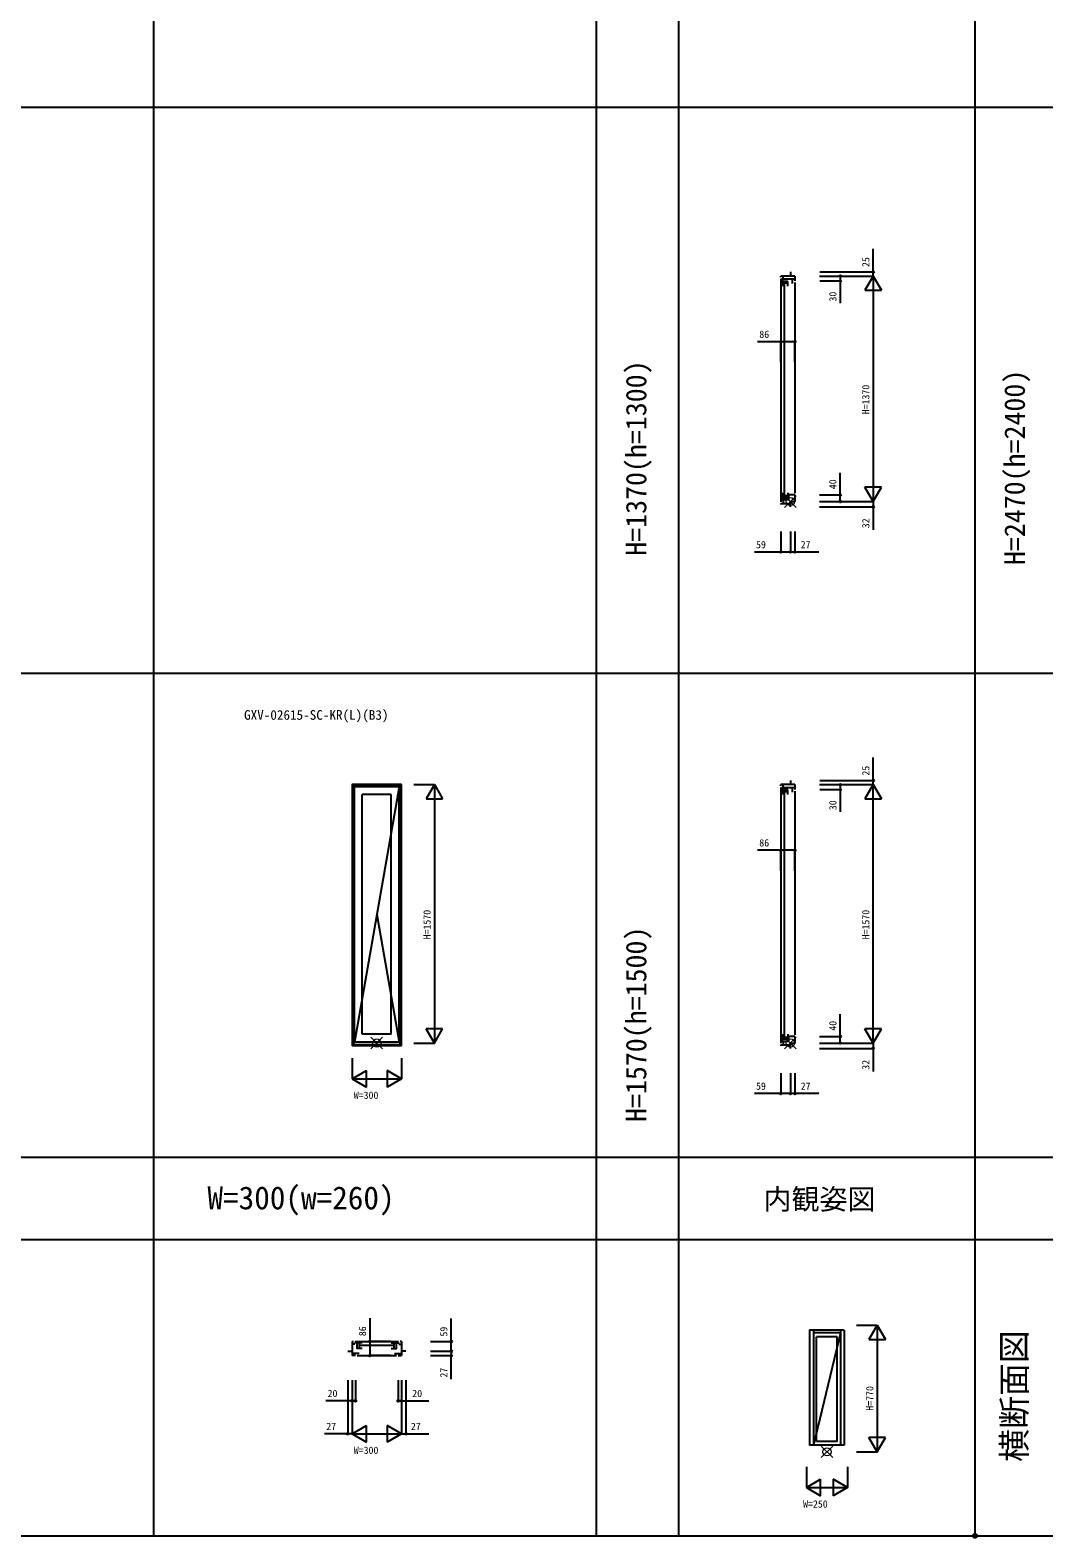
# Model space of a CAD drawing. Units: millimetres, scale not verified. Extents: x -13750 to 13750, y -10012 to 10000.
# Drawn here: x -5991 to 168, y -10012 to -853 of the extents above; entities that cross this region are included whole.
import ezdxf
from ezdxf.enums import TextEntityAlignment as Align

# ---------------------------------------------------------------- set-up
doc = ezdxf.new("R2010")
doc.units = ezdxf.units.MM
doc.header["$LTSCALE"] = 50
doc.header["$PDMODE"] = 32
doc.header["$PDSIZE"] = 25
for name, color, linetype in [('0-0_0', 3, 'Continuous'), ('0-1_YKK_A1', 4, 'Continuous'), ('0-2_YKK_B1', 4, 'Continuous'), ('0-3_YKK_C1', 4, 'Continuous'), ('0-4_YKK_F1', 7, 'Continuous'), ('0-6_YKK_N1', 2, 'Continuous')]:
    doc.layers.add(name, color=color, linetype=linetype)
doc.layers.add('0-5_YKK_IN', color=1, linetype='Continuous', lineweight=18)
doc.styles.add('ＭＳ ゴシック', font='')
doc.styles.get('ＭＳ ゴシック').set_extended_font_data('MS Gothic')

msp = doc.modelspace()

# ---------------------------------------------------------------- linework, layer by layer
at = {"layer": '0-1_YKK_A1'}
for p, q in [((-4026, -5436.5), (-4026, -7023.5)), ((-3744, -5444), (-4026, -5444)), ((-3749, -5449), (-4021, -5449)), ((-3749, -7001), (-3749, -5449)), ((-3744, -7023.5), (-3744, -5436.5)), ((-3735, -7023.5), (-3735, -5436.5)), ((-3797, -5497), (-3973, -5497)), ((-3973, -6953), (-3973, -5497)), ((-3797, -6953), (-3797, -5497)), ((-3885, -6225), (-3749, -7001)), ((-3797, -6953), (-3973, -6953)), ((-3735, -7023.5), (-4035, -7023.5)), ((-3744, -7017.5), (-4026, -7017.5)), ((-3749, -7001), (-4021, -7001)), ((-1232.5, -8750), (-1232.5, -9450)), ((-1067.5, -8766), (-1232.5, -9450)), ((-1067.5, -8766), (-1232.5, -8766)), ((-1087, -8790.5), (-1213, -8790.5)), ((-1213, -9426.5), (-1213, -8790.5)), ((-1087, -9426.5), (-1087, -8790.5)), ((-1067.5, -8750), (-1067.5, -9450)), ((-1045, -8750), (-1045, -9450)), ((-1087, -9426.5), (-1213, -9426.5)), ((-1045, -9450), (-1255, -9450))]:
    msp.add_line(p, q, dxfattribs=at)
for points in [[(-3735, -5436.5), (-4035, -5436.5), (-4035, -7023.5)], [(-3749, -5449), (-4021, -7001), (-4021, -5449)], [(-1045, -8750), (-1255, -8750), (-1255, -9450)]]:
    msp.add_lwpolyline(points, dxfattribs=at)
at = {"layer": '0-2_YKK_B1'}
for p, q in [((-4062, -8878.5), (-4035, -8878.5)), ((-4035, -8819.5), (-4026, -8819.5)), ((-4035, -8819.5), (-4035, -8905.5)), ((-4018, -8835), (-4035, -8835)), ((-3973, -8827), (-4021, -8827)), ((-4016, -8819.5), (-3754, -8819.5)), ((-3990.5, -8863), (-3990.5, -8827)), ((-3785, -8843.5), (-3985, -8843.5)), ((-3797, -8827), (-3749, -8827)), ((-3779.5, -8863), (-3779.5, -8827)), ((-3752, -8835), (-3735, -8835)), ((-3735, -8819.5), (-3744, -8819.5)), ((-3735, -8819.5), (-3735, -8905.5)), ((-3708, -8878.5), (-3735, -8878.5)), ((-3992.5, -8892), (-4035, -8892)), ((-4015, -8905.5), (-4035, -8905.5)), ((-4005, -8905.5), (-3765, -8905.5)), ((-3777.5, -8892), (-3735, -8892)), ((-3755, -8905.5), (-3735, -8905.5))]:
    msp.add_line(p, q, dxfattribs=at)
for points in [[(-3973, -8863), (-4004, -8863), (-4004, -8827)], [(-3797, -8863), (-3766, -8863), (-3766, -8827)]]:
    msp.add_lwpolyline(points, dxfattribs=at)
at = {"layer": '0-3_YKK_C1'}
for p, q in [((-1345, -2346.5), (-1431, -2346.5)), ((-1431, -2354), (-1431, -2346.5)), ((-1431, -2364), (-1431, -3717.5)), ((-1422.5, -2359), (-1422.5, -2407)), ((-1387.5, -2379), (-1422.5, -2379)), ((-1415.5, -2363), (-1415.5, -2346.5)), ((-1415.5, -2363), (-1345, -2363)), ((-1387.5, -2407), (-1387.5, -2379)), ((-1372, -2321.5), (-1372, -2346.5)), ((-1358.5, -2392.5), (-1358.5, -2363)), ((-1345, -2346.5), (-1345, -2376.5)), ((-1387.5, -2389.5), (-1422.5, -2389.5)), ((-1407, -3675), (-1407, -2395)), ((-1345, -2386.5), (-1345, -3666.5)), ((-1422.5, -3663), (-1422.5, -3711)), ((-1387.5, -3663), (-1387.5, -3691)), ((-1431, -3727.5), (-1372, -3727.5)), ((-1431, -3727.5), (-1431, -3733.5)), ((-1422.5, -3680.5), (-1387.5, -3680.5)), ((-1422.5, -3691), (-1387.5, -3691)), ((-1415.5, -3707), (-1415.5, -3727.5)), ((-1383.5, -3707), (-1415.5, -3707)), ((-1345, -3676.5), (-1383.5, -3676.5)), ((-1383.5, -3676.5), (-1383.5, -3707)), ((-1372, -3748.5), (-1372, -3716.5)), ((-1372, -3716.5), (-1345, -3716.5)), ((-1345, -3676.5), (-1345, -3716.5)), ((-1345, -5436.5), (-1431, -5436.5)), ((-1431, -5444), (-1431, -5436.5)), ((-1431, -5454), (-1431, -7007.5)), ((-1422.5, -5449), (-1422.5, -5497)), ((-1387.5, -5469), (-1422.5, -5469)), ((-1387.5, -5479.5), (-1422.5, -5479.5)), ((-1415.5, -5453), (-1415.5, -5436.5)), ((-1415.5, -5453), (-1345, -5453)), ((-1407, -6965), (-1407, -5485)), ((-1387.5, -5497), (-1387.5, -5469)), ((-1372, -5411.5), (-1372, -5436.5)), ((-1358.5, -5482.5), (-1358.5, -5453)), ((-1345, -5436.5), (-1345, -5466.5)), ((-1345, -5476.5), (-1345, -6956.5)), ((-1422.5, -6953), (-1422.5, -7001)), ((-1387.5, -6953), (-1387.5, -6981)), ((-1431, -7017.5), (-1372, -7017.5)), ((-1431, -7017.5), (-1431, -7023.5)), ((-1422.5, -6970.5), (-1387.5, -6970.5)), ((-1422.5, -6981), (-1387.5, -6981)), ((-1415.5, -6997), (-1415.5, -7017.5)), ((-1383.5, -6997), (-1415.5, -6997)), ((-1345, -6966.5), (-1383.5, -6966.5)), ((-1383.5, -6966.5), (-1383.5, -6997)), ((-1372, -7038.5), (-1372, -7006.5)), ((-1372, -7006.5), (-1345, -7006.5)), ((-1345, -6966.5), (-1345, -7006.5))]:
    msp.add_line(p, q, dxfattribs=at)
at = {"layer": '0-4_YKK_F1'}
for p, q in [((-5240, -10000), (-5240, 9500)), ((-2550, -10000), (-2550, 9500)), ((-2050, -10000), (-2050, 9500)), ((-250, -10000), (-250, 9500)), ((-13750, -1320), (13250, -1320)), ((-13750, -4760), (13250, -4760)), ((-13750, -7700), (13250, -7700)), ((-13750, -8200), (13250, -8200)), ((-13750, -10000), (13750, -10000))]:
    msp.add_line(p, q, dxfattribs=at)
msp.add_point((-250, -10000), dxfattribs=at)
at = {"layer": '0-5_YKK_IN'}
for p, q in [((-1407.36, -3751.86), (-1336.64, -3681.14)), ((-1407.36, -3681.14), (-1336.64, -3751.86)), ((-3920.36, -7041.86), (-3849.64, -6971.14)), ((-3920.36, -6971.14), (-3849.64, -7041.86)), ((-1407.36, -7041.86), (-1336.64, -6971.14)), ((-1407.36, -6971.14), (-1336.64, -7041.86)), ((-1185.36, -9525.36), (-1114.64, -9454.64)), ((-1185.36, -9454.64), (-1114.64, -9525.36))]:
    msp.add_line(p, q, dxfattribs=at)
for centre in [(-1372, -3716.5), (-3885, -7006.5), (-1372, -7006.5), (-1150, -9490)]:
    msp.add_circle(centre, 25, dxfattribs=at)
at = {"layer": '0-6_YKK_N1'}
for p, q in [((-1195, -2346.5), (-869, -2346.5)), ((-1194, -2321.5), (-869, -2321.5)), ((-1194, -2346.5), (-1069, -2346.5)), ((-1194, -2376.5), (-1069, -2376.5)), ((-869, -2346.5), (-919, -2433.1)), ((-869, -2346.5), (-819, -2433.1)), ((-919, -2433.1), (-819, -2433.1)), ((-1431, -2870.24), (-1431, -2745.24)), ((-1345, -2870.24), (-1345, -2745.24)), ((-869, -3716.5), (-919, -3629.9)), ((-819, -3629.9), (-919, -3629.9)), ((-1195, -3676.5), (-1069, -3676.5)), ((-1195, -3716.5), (-1069, -3716.5)), ((-1195, -3716.5), (-869, -3716.5)), ((-1195, -3748.5), (-869, -3748.5)), ((-1431, -3898.5), (-1431, -4023.5)), ((-1372, -3898.5), (-1372, -4023.5)), ((-1372, -3898.5), (-1372, -4023.5)), ((-1345, -3898.5), (-1345, -4023.5)), ((-1345, -4023.5), (-1372, -4023.5)), ((-1199.43, -4023.5), (-1345, -4023.5)), ((-3660, -5436.5), (-3535, -5436.5)), ((-3535, -5436.5), (-3585, -5523.1)), ((-3535, -5436.5), (-3485, -5523.1)), ((-1195, -5436.5), (-869, -5436.5)), ((-1194, -5411.5), (-869, -5411.5)), ((-1194, -5436.5), (-1069, -5436.5)), ((-1194, -5466.5), (-1069, -5466.5)), ((-869, -5436.5), (-919, -5523.1)), ((-869, -5436.5), (-819, -5523.1)), ((-869, -7006.5), (-869, -5436.5)), ((-3585, -5523.1), (-3485, -5523.1)), ((-919, -5523.1), (-819, -5523.1)), ((-1431, -5960.24), (-1431, -5835.24)), ((-1345, -5960.24), (-1345, -5835.24)), ((-3535, -7006.5), (-3585, -6919.9)), ((-3485, -6919.9), (-3585, -6919.9)), ((-869, -7006.5), (-919, -6919.9)), ((-819, -6919.9), (-919, -6919.9)), ((-869, -7006.5), (-819, -6919.9)), ((-3660, -7006.5), (-3535, -7006.5)), ((-1195, -6966.5), (-1069, -6966.5)), ((-1195, -7006.5), (-1069, -7006.5)), ((-1195, -7006.5), (-869, -7006.5)), ((-1195, -7038.5), (-869, -7038.5)), ((-4035, -7098.5), (-4035, -7223.5)), ((-3735, -7098.5), (-3735, -7223.5)), ((-4035, -7223.5), (-3948.4, -7173.5)), ((-4035, -7223.5), (-3948.4, -7273.5)), ((-4035, -7223.5), (-3735, -7223.5)), ((-3948.4, -7273.5), (-3948.4, -7173.5)), ((-3735, -7223.5), (-3821.6, -7173.5)), ((-3821.6, -7173.5), (-3821.6, -7273.5)), ((-3735, -7223.5), (-3821.6, -7273.5)), ((-1431, -7188.5), (-1431, -7313.5)), ((-1372, -7188.5), (-1372, -7313.5)), ((-1372, -7188.5), (-1372, -7313.5)), ((-1345, -7188.5), (-1345, -7313.5)), ((-1345, -7313.5), (-1372, -7313.5)), ((-1199.43, -7313.5), (-1345, -7313.5)), ((-3927.13, -8677.23), (-3927.13, -8819.5)), ((-970, -8720), (-845, -8720)), ((-845, -8720), (-895, -8806.6)), ((-845, -8720), (-795, -8806.6)), ((-3802.13, -8819.5), (-3927.13, -8819.5)), ((-3927.13, -8819.5), (-3927.13, -8905.5)), ((-3558, -8819.5), (-3433, -8819.5)), ((-3558, -8878.5), (-3433, -8878.5)), ((-3433, -8878.5), (-3433, -8905.5)), ((-895, -8806.6), (-795, -8806.6)), ((-3802.13, -8905.5), (-3927.13, -8905.5)), ((-3558, -8905.5), (-3433, -8905.5)), ((-3433, -9048.93), (-3433, -8905.5)), ((-4062, -9055.5), (-4062, -9380.5)), ((-4035, -9055.5), (-4035, -9180.5)), ((-4035, -9055.5), (-4035, -9380.5)), ((-3735, -9055.5), (-3735, -9180.5)), ((-3735, -9055.5), (-3735, -9380.5)), ((-3708, -9055.5), (-3708, -9380.5)), ((-4035, -9380.5), (-3948.4, -9330.5)), ((-3948.4, -9430.5), (-3948.4, -9330.5)), ((-3735, -9380.5), (-3821.6, -9330.5)), ((-3821.6, -9330.5), (-3821.6, -9430.5)), ((-4035, -9380.5), (-3948.4, -9430.5)), ((-4035, -9380.5), (-3735, -9380.5)), ((-3735, -9380.5), (-3821.6, -9430.5)), ((-845, -9490), (-895, -9403.4)), ((-795, -9403.4), (-895, -9403.4)), ((-970, -9490), (-845, -9490)), ((-1275, -9582), (-1275, -9707)), ((-1025, -9582), (-1025, -9707)), ((-1275, -9707), (-1188.4, -9657)), ((-1275, -9707), (-1188.4, -9757)), ((-1275, -9707), (-1025, -9707)), ((-1188.4, -9757), (-1188.4, -9657)), ((-1025, -9707), (-1111.6, -9657)), ((-1111.6, -9657), (-1111.6, -9757)), ((-1025, -9707), (-1111.6, -9757))]:
    msp.add_line(p, q, dxfattribs=at)
for points in [[(-1194, -2346.5), (-869, -2346.5), (-869, -2321.5), (-869, -2181.5)], [(-1069, -2346.5), (-1069, -2376.5), (-1069, -2511.5)], [(-869, -2346.5), (-869, -3716.5), (-819, -3629.9)], [(-1345, -2745.24), (-1431, -2745.24), (-1571, -2745.24)], [(-1069, -3716.5), (-1069, -3676.5), (-1069, -3541.5)], [(-1195, -3716.5), (-869, -3716.5), (-869, -3748.5), (-869, -3888.5)], [(-1372, -4023.5), (-1431, -4023.5), (-1591, -4023.5)], [(-1194, -5436.5), (-869, -5436.5), (-869, -5411.5), (-869, -5271.5)], [(-3535, -5436.5), (-3535, -7006.5), (-3485, -6919.9)], [(-1069, -5436.5), (-1069, -5466.5), (-1069, -5601.5)], [(-1345, -5835.24), (-1431, -5835.24), (-1571, -5835.24)], [(-1069, -7006.5), (-1069, -6966.5), (-1069, -6831.5)], [(-1195, -7006.5), (-869, -7006.5), (-869, -7038.5), (-869, -7178.5)], [(-1372, -7313.5), (-1431, -7313.5), (-1591, -7313.5)], [(-3558, -8878.5), (-3433, -8878.5), (-3433, -8819.5), (-3433, -8679.5)], [(-845, -8720), (-845, -9490), (-795, -9403.4)], [(-4035, -9055.5), (-4035, -9380.5), (-4062, -9380.5), (-4202, -9380.5)], [(-4015, -9055.5), (-4015, -9180.5), (-4035, -9180.5), (-4194.04, -9180.5)], [(-3755, -9055.5), (-3755, -9180.5), (-3735, -9180.5), (-3569.61, -9180.5)], [(-3735, -9055.5), (-3735, -9380.5), (-3708, -9380.5), (-3568, -9380.5)]]:
    msp.add_lwpolyline(points, dxfattribs=at)
for centre in [(-1069, -2346.5), (-1069, -2376.5), (-869, -2321.5), (-1431, -2745.24), (-1345, -2745.24), (-1069, -3676.5), (-1069, -3716.5), (-869, -3748.5), (-1431, -4023.5), (-1372, -4023.5), (-1372, -4023.5), (-1345, -4023.5), (-1069, -5436.5), (-1069, -5466.5), (-869, -5411.5), (-1431, -5835.24), (-1345, -5835.24), (-1069, -6966.5), (-1069, -7006.5), (-869, -7038.5), (-1431, -7313.5), (-1372, -7313.5), (-1372, -7313.5), (-1345, -7313.5), (-3927.13, -8819.5), (-3433, -8819.5), (-3433, -8878.5), (-3433, -8878.5), (-3927.13, -8905.5), (-3433, -8905.5), (-4035, -9180.5), (-4015, -9180.5), (-3755, -9180.5), (-3735, -9180.5), (-4062, -9380.5), (-3708, -9380.5)]:
    msp.add_circle(centre, 5, dxfattribs=at)

# ---------------------------------------------------------------- texts
at = {"layer": '0-0_0', "style": 'ＭＳ ゴシック'}
for s, height, p in [('H=1370(h=1300)', 124.6, (-2210.05, -4045.83)), ('H=2470(h=2400)', 124.6, (89.95, -4102.5)), ('H=1570(h=1500)', 124.6, (-2210.05, -7485.83)), ('横断面図', 146.6, (104.95, -9551.06))]:
    msp.add_text(s, height=height, rotation=90, dxfattribs=at).set_placement(p, align=Align.BOTTOM_LEFT)
at = {"layer": '0-0_0', "color": 7, "style": 'ＭＳ ゴシック'}
msp.add_text('GXV-02615-SC-KR(L)(B3)', height=58.65, dxfattribs=at).set_placement((-4691.67, -5060), align=Align.BOTTOM_LEFT)
at = {"layer": '0-0_0', "style": 'ＭＳ ゴシック'}
msp.add_text('W=300(w=260)', height=139.3, dxfattribs=at).set_placement((-4914.17, -8058.37), align=Align.BOTTOM_LEFT)
at = {"layer": '0-0_0', "color": 6, "style": 'ＭＳ ゴシック'}
msp.add_text('内観姿図', height=124.6, dxfattribs=at).set_placement((-1535.33, -8054.71), align=Align.BOTTOM_LEFT)
at = {"layer": '0-6_YKK_N1', "style": 'ＭＳ ゴシック'}
for s, p in [('25', (-879, -2291.5)), ('30', (-1079, -2501.5)), ('H=1370', (-879, -3186.5)), ('40', (-1079, -3641.5)), ('32', (-879, -3878.5)), ('25', (-879, -5381.5)), ('30', (-1079, -5591.5)), ('H=1570', (-3545, -6376.5)), ('H=1570', (-879, -6376.5)), ('40', (-1079, -6931.5)), ('32', (-879, -7168.5)), ('86', (-3937.13, -8787.23)), ('59', (-3443, -8789.5)), ('27', (-3443, -9038.93)), ('H=770', (-855, -9240))]:
    msp.add_text(s, height=43.99, rotation=90, dxfattribs=at).set_placement(p, align=Align.BOTTOM_LEFT)
for s, p in [('86', (-1561, -2735.24)), ('59', (-1581, -4013.5)), ('27', (-1309.43, -4013.5)), ('86', (-1561, -5825.24)), ('W=300', (-4025, -7358.5)), ('59', (-1581, -7303.5)), ('27', (-1309.43, -7303.5)), ('20', (-4184.04, -9170.5)), ('20', (-3669.61, -9170.5)), ('27', (-4192, -9370.5)), ('27', (-3678, -9370.5)), ('W=300', (-4025, -9515.5)), ('W=250', (-1295, -9842))]:
    msp.add_text(s, height=43.99, dxfattribs=at).set_placement(p, align=Align.BOTTOM_LEFT)

doc.saveas('drawing.dxf')
